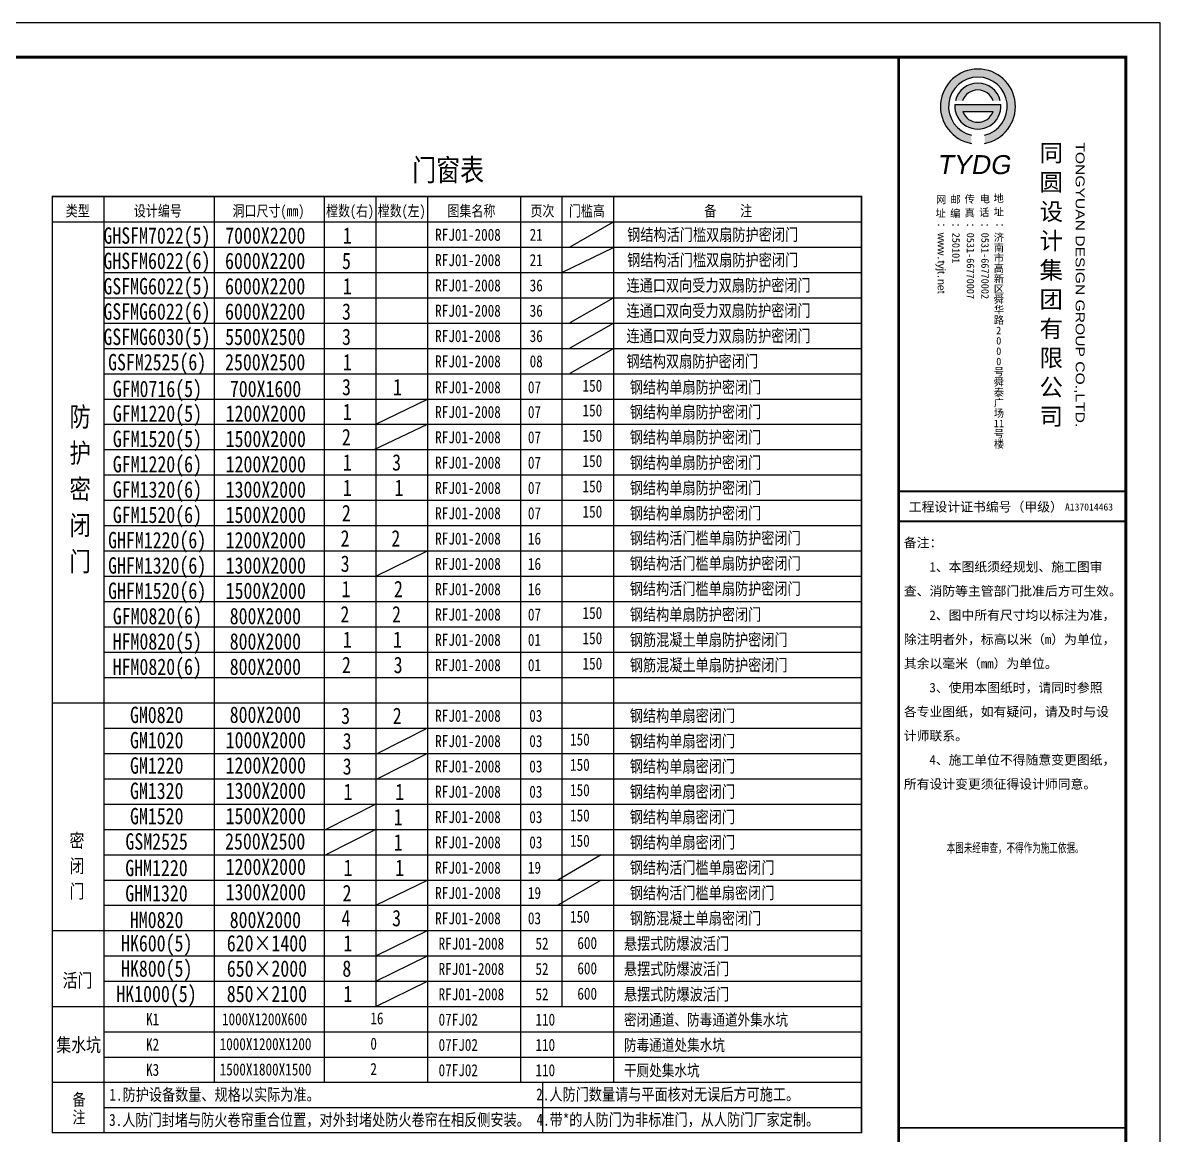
# Model space of a CAD drawing. Extents: x -473190 to 2138458, y -81875 to 2633646.
# Drawn here: x -282796 to -249762, y 161289 to 193588 of the extents above; entities that cross this region are included whole.
import ezdxf

# ---------------------------------------------------------------- set-up
doc = ezdxf.new("R2010")
doc.units = 0
doc.header["$LTSCALE"] = 1000
for name, color, linetype in [('ECA_TK', 7, 'Continuous'), ('PUB_TAB', 7, 'Continuous'), ('RF-KD', 163, 'Continuous'), ('tk', 7, 'Continuous'), ('TXT1', 3, 'Continuous')]:
    doc.layers.add(name, color=color, linetype=linetype)
doc.styles.add('CCDI_T0G_01', font='arial.ttf')
doc.styles.add('SUNTXT', font='', dxfattribs={"height": 2.5})
doc.styles.add('tyad', font='swissk.ttf', dxfattribs={"height": 2.5})
doc.styles.add('TYDG_01', font='', dxfattribs={"width": 0.8})
doc.styles.add('黑体', font='simhei.ttf', dxfattribs={"width": 0.65})
doc.styles.get('SUNTXT').set_extended_font_data('SimSun')
doc.styles.get('TYDG_01').set_extended_font_data('SimSun')

# ---------------------------------------------------------------- blocks, each defined once
blk = doc.blocks.new('10B_A1E图框')
h = blk.add_hatch(color=256)
h.paths.add_polyline_path([(786.16, 558.97), (786.16, 561.39, -8.823966), (789.97, 561.39), (789.97, 558.98, 11.333343)])
h.paths.add_polyline_path([(781.52, 571.34), (783.6, 571.34, -0.711417), (792.46, 571.34), (794.54, 571.34, 0.79114)], flags=17)
h.paths.add_polyline_path([(781.36, 570.26, 1.071858), (794.7, 570.26)], flags=17)
h.paths.add_polyline_path([(792.44, 568.2, -0.701619), (783.62, 568.2)], flags=16)
for p, q in [((765, 184), (765, 584)), ((765, 184), (765, 584)), ((765, 184), (765, 584)), ((781.36, 570.26), (794.7, 570.26)), ((783.62, 568.2), (792.44, 568.2))]:
    blk.add_line(p, q)
at = {"const_width": 0.5}
blk.add_lwpolyline([(831, 457.96), (765, 457.96)], dxfattribs=at)
blk.add_lwpolyline([(831, 457.96), (765, 457.96)], dxfattribs=at)
for centre, radius, start, end in [((788.05, 569.69), 10.88, 280.1324, 259.9627), ((788.05, 569.69), 8.52, 282.9926, 257.1302), ((788.03, 569.8), 6.69, 13.3022, 166.6978), ((788.03, 569.8), 4.69, 19.1426, 160.8574), ((788.03, 569.8), 6.69, 176.0272, 3.9728), ((788.03, 569.8), 4.69, 199.8915, 340.1085)]:
    blk.add_arc(centre, radius, start, end)
at = {"layer": 'ECA_TK'}
blk.add_lwpolyline([(0, 0), (841, 0), (841, 594), (0, 594)], close=True, dxfattribs=at)
at = {"layer": 'ECA_TK', "const_width": 0.8}
blk.add_lwpolyline([(831, 10), (831, 584), (18, 584), (18, 10)], close=True, dxfattribs=at)
at = {"layer": 'ECA_TK'}
for points, const_width in [([(765, 10), (765, 584)], 0.8), ([(765, 457.96), (831, 457.96)], 0.5), ([(765, 449.25), (831, 449.25)], 0.5), ([(765, 273.16), (831, 273.16)], 0.5)]:
    blk.add_lwpolyline(points, dxfattribs=dict(at, const_width=const_width))
for s, height, style, p in [('同', 5, '黑体', (805.94, 553.7)), ('圆', 5, '黑体', (805.94, 545.2)), ('网', 2.18, 'SUNTXT', (775.88, 541.55)), ('邮', 2.18, 'SUNTXT', (780.08, 541.58)), ('传', 2.18, 'SUNTXT', (784.17, 541.71)), ('电', 2.18, 'SUNTXT', (788.57, 541.81)), ('地', 2.18, 'SUNTXT', (792.61, 541.93)), ('设', 5, '黑体', (805.94, 536.7)), ('址', 2.18, 'SUNTXT', (775.74, 537.6)), ('编', 2.18, 'SUNTXT', (779.97, 537.57)), ('真', 2.18, 'SUNTXT', (784.17, 537.71)), ('话', 2.18, 'SUNTXT', (788.39, 537.86)), ('址', 2.18, 'SUNTXT', (792.62, 537.99)), ('济', 2.18, 'SUNTXT', (792.67, 530.58)), ('计', 5, '黑体', (805.94, 528.2)), ('南', 2.18, 'SUNTXT', (792.67, 527.58)), ('市', 2.18, 'SUNTXT', (792.67, 524.58)), ('集', 5, '黑体', (805.94, 519.7)), ('高', 2.18, 'SUNTXT', (792.67, 521.58)), ('新', 2.18, 'SUNTXT', (792.67, 518.58)), ('区', 2.18, 'SUNTXT', (792.67, 515.58)), ('团', 5, '黑体', (805.94, 511.2)), ('舜', 2.18, 'SUNTXT', (792.67, 512.58)), ('华', 2.18, 'SUNTXT', (792.67, 509.58)), ('路', 2.18, 'SUNTXT', (792.67, 506.58)), ('2', 2.18, 'SUNTXT', (793.36, 503.58)), ('有', 5, '黑体', (805.94, 502.7)), ('0', 2.18, 'SUNTXT', (793.36, 500.58)), ('0', 2.18, 'SUNTXT', (793.36, 497.58)), ('限', 5, '黑体', (805.94, 494.2)), ('0', 2.18, 'SUNTXT', (793.36, 494.58)), ('号', 2.18, 'SUNTXT', (792.67, 491.58)), ('舜', 2.18, 'SUNTXT', (792.67, 488.58)), ('公', 5, '黑体', (805.94, 485.7)), ('泰', 2.18, 'SUNTXT', (792.67, 485.58)), ('广', 2.18, 'SUNTXT', (792.67, 482.58)), ('司', 5, '黑体', (805.94, 477.2)), ('场', 2.18, 'SUNTXT', (792.67, 479.58)), ('号', 2.18, 'SUNTXT', (792.67, 473.58)), ('11', 2.18, 'SUNTXT', (792.67, 476.58)), ('楼', 2.18, 'SUNTXT', (792.69, 470.58))]:
    blk.add_text(s, height=height, dxfattribs=dict(style=style)).set_placement(p)
at = {"style": 'CCDI_T0G_01', "width": 1.25}
blk.add_text('TONGYUAN DESIGN GROUP CO.,LTD.', height=2.6, rotation=270, dxfattribs=at).set_placement((816.42, 559.28))
at = {"style": 'tyad', "oblique": 10}
blk.add_text('TYDG', height=5.5, dxfattribs=at).set_placement((776.12, 550.06))
at = {"char_height": 2.18, "width": 39.1789, "attachment_point": 1, "rotation": 270, "style": 'SUNTXT'}
for s, insert in [('：{\\fArial|b0|i0|c134|p32;www}.{\\fArial|b0|i0|c134|p32;tyjt}.{\\fArial|b0|i0|c134|p32;net\\fArial|b0|i0|c0|p32;}', (778.56, 536.02)), ('：250101', (782.78, 536.02)), ('：0531-66770007', (787, 536.02)), ('：0531-66770002', (791.22, 536.02)), ('：', (795.56, 536.02))]:
    blk.add_mtext(s, dxfattribs=dict(at, insert=insert))
at = {"layer": 'ECA_TK', "linetype": 'Continuous', "style": 'SUNTXT'}
for s, height, p in [('工程设计证书编号（甲级）', 2.7342, (767.97, 452.09)), ('A137014463', 2.051, (813.34, 452.39))]:
    blk.add_text(s, height=height, dxfattribs=at).set_placement(p)
at = {"layer": 'ECA_TK', "style": 'SUNTXT'}
for s, p in [('备注：', (766.54, 441.68)), ('    1、本图纸须经规划、施工图审', (766.54, 434.68)), ('查、消防等主管部门批准后方可生效。', (766.54, 427.66)), ('    2、图中所有尺寸均以标注为准，', (766.54, 420.65)), ('除注明者外，标高以米（m）为单位，', (766.54, 413.62)), ('其余以毫米（mm）为单位。', (766.54, 406.61)), ('    3、使用本图纸时，请同时参照', (766.54, 399.6)), ('各专业图纸，如有疑问，请及时与设', (766.54, 392.61)), ('计师联系。', (766.54, 385.63)), ('    4、施工单位不得随意变更图纸，', (766.54, 378.63)), ('所有设计变更须征得设计师同意。', (766.54, 371.62))]:
    blk.add_text(s, height=2.73, dxfattribs=at).set_placement(p)
blk = doc.blocks.new('A$C732B1553')
at = {"layer": 'TXT1', "color": 62, "style": 'TYDG_01', "width": 0.8}
blk.add_text('钢结构活门槛双扇防护密闭门', height=350, rotation=0.0334, dxfattribs=at).set_placement((758, -551))

msp = doc.modelspace()

# ---------------------------------------------------------------- linework, layer by layer
for points in [[(-272537.6, 181929.1), (-271037.3, 182664.1)], [(-272537.6, 177519.1), (-271037.3, 178254.1)], [(-272537.6, 167964.1), (-271037.3, 168699.1)]]:
    msp.add_lwpolyline(points)
at = {"ltscale": 1000}
msp.add_lwpolyline([(-272586.6, 181194.1), (-271037.3, 181929.1)], dxfattribs=at)
at = {"layer": 'PUB_TAB'}
for p, q in [((-271037.3, 173109.1), (-272492.5, 172374.1)), ((-271037.3, 172374.1), (-272492.5, 171639.1)), ((-272537.6, 170904.1), (-273992.8, 170169.1)), ((-272537.6, 170169.1), (-273992.8, 169434.1))]:
    msp.add_line(p, q, dxfattribs=at)
at = {"layer": 'TXT1', "color": 62}
for p, q in [((-266897.3, 187085.6), (-265637.3, 187809.1)), ((-267137.3, 186339.1), (-265637.3, 187062.6)), ((-266897.3, 184880.6), (-265637.3, 185604.1)), ((-266897.3, 184145.6), (-265637.3, 184869.1)), ((-266897.3, 183410.6), (-265637.3, 184134.1)), ((-266000.3, 169434.1), (-267260.3, 168699.1)), ((-266000.3, 168699.1), (-267260.3, 167964.1)), ((-272537.6, 166494.1), (-271037.5, 167229.1)), ((-272537.6, 165759.1), (-271037.5, 166494.1)), ((-272537.6, 165024.1), (-271037.5, 165759.1))]:
    msp.add_line(p, q, dxfattribs=at)
at = {"layer": 'TXT1', "color": 62, "const_width": 45.9}
msp.add_lwpolyline([(-281937.8, 161364.1), (-258438.3, 161364.1), (-258438.3, 188544.1), (-281937.8, 188544.1)], close=True, dxfattribs=at)
at = {"layer": 'TXT1', "color": 62}
for points in [[(-280437.8, 188544.1), (-280437.8, 161364.1)], [(-277237.8, 188544.1), (-277237.8, 162833.9)], [(-274037.8, 188544.1), (-274037.8, 162833.9)], [(-272537.6, 188544.1), (-272537.6, 165024.1)], [(-271037.3, 188544.1), (-271037.3, 162834.1)], [(-268337.3, 188544.1), (-268337.3, 162834.1)], [(-267137.3, 188544.1), (-267137.3, 165024.1)], [(-265637.3, 188544.1), (-265637.3, 162833.9)], [(-281937.8, 187809.1), (-258438.3, 187809.1)], [(-281937.8, 187809.1), (-258438.3, 187809.1)], [(-280437.8, 187074.1), (-258438.3, 187074.1)], [(-280437.8, 186339.1), (-258438.3, 186339.1)], [(-280437.8, 186339.1), (-258438.3, 186339.1)], [(-280437.8, 185604.1), (-258438.3, 185604.1)], [(-280437.8, 184869.1), (-258438.3, 184869.1)], [(-280437.8, 184134.1), (-258438.3, 184134.1)], [(-280437.8, 183399.1), (-258438.3, 183399.1)], [(-280437.8, 182664.1), (-258438.3, 182664.1)], [(-280437.8, 181929.1), (-258438.3, 181929.1)], [(-280437.8, 181194.1), (-258438.3, 181194.1)], [(-280437.8, 180459.1), (-258438.3, 180459.1)], [(-280437.8, 179724.1), (-258438.3, 179724.1)], [(-280437.8, 178989.1), (-258438.3, 178989.1)], [(-280437.8, 178254.1), (-258438.3, 178254.1)], [(-280437.8, 177519.1), (-258438.3, 177519.1)], [(-280437.8, 176784.1), (-258438.3, 176784.1)], [(-280437.8, 176049.1), (-258438.3, 176049.1)], [(-280437.8, 175314.1), (-258438.3, 175314.1)], [(-280437.8, 174579.1), (-258438.3, 174579.1)], [(-281937.8, 173844.1), (-258438.3, 173844.1)], [(-280437.8, 173844.1), (-258438.3, 173844.1)], [(-280437.8, 173109.1), (-258438.3, 173109.1)], [(-280437.8, 173109.1), (-258438.3, 173109.1)], [(-280437.8, 172374.1), (-258438.3, 172374.1)], [(-280437.8, 172374.1), (-258438.3, 172374.1)], [(-280437.8, 171639.1), (-258438.3, 171639.1)], [(-280437.8, 170904.1), (-258438.3, 170904.1)], [(-280437.8, 170169.1), (-258438.3, 170169.1)], [(-280437.8, 169434.1), (-258438.3, 169434.1)], [(-280437.8, 168699.1), (-258438.3, 168699.1)], [(-280437.8, 167964.1), (-258438.3, 167964.1)], [(-281937.8, 167229.1), (-258438.3, 167229.1)], [(-280437.8, 167229.1), (-258438.3, 167229.1)], [(-280437.8, 166494.1), (-258438.3, 166494.1)], [(-280437.8, 165759.1), (-258438.3, 165759.1)], [(-281937.8, 165024.1), (-258438.3, 165024.1)], [(-281937.8, 165024.1), (-258438.3, 165024.1)], [(-281937.8, 165024.1), (-258438.3, 165024.1)], [(-280437.8, 164289.1), (-258438.3, 164289.1)], [(-280437.8, 163554.1), (-258438.3, 163554.1)], [(-281937.8, 162834.1), (-258438.3, 162834.1)], [(-267702.2, 162834.1), (-267702.2, 161364.1)], [(-280437.8, 162099.1), (-258438.3, 162099.1)]]:
    msp.add_lwpolyline(points, dxfattribs=at)

# ---------------------------------------------------------------- block references
at = {"layer": 'RF-KD'}
for p in [(-266000.3, 187809.1), (-266000.3, 187074.1)]:
    msp.add_blockref('A$C732B1553', p, dxfattribs=at)
at = {"layer": 'tk', "linetype": 'ByBlock', "xscale": 100, "yscale": 100, "zscale": 100}
msp.add_blockref('10B_A1E图框', (-333861.7, 134187.8), dxfattribs=at)

# ---------------------------------------------------------------- texts
at = {"layer": 'PUB_TAB', "style": 'TYDG_01', "width": 0.8}
for s, height, p in [('GHSFM7022(5)', 475.823, (-280452.8, 187171.8)), ('7000X2200', 475.82, (-276916.9, 187171.8)), ('1', 475.8, (-273498.7, 187171.8)), ('GHSFM6022(6)', 475.823, (-280452.8, 186436.8)), ('6000X2200', 475.82, (-276921.2, 186436.8)), ('5', 475.8, (-273524.2, 186436.8)), ('GSFMG6022(5)', 475.823, (-280452.8, 185701.8)), ('6000X2200', 475.82, (-276921.2, 185701.8)), ('1', 475.8, (-273498.7, 185701.8)), ('GSFMG6022(6)', 475.823, (-280452.8, 184966.8)), ('6000X2200', 475.82, (-276921.2, 184966.8)), ('3', 475.8, (-273524.2, 184966.8)), ('GSFMG6030(5)', 475.823, (-280452.8, 184231.8)), ('5500X2500', 475.82, (-276918, 184231.8)), ('3', 475.8, (-273524.2, 184231.8)), ('GSFM2525(6)', 475.823, (-280316.7, 183496.8)), ('2500X2500', 475.82, (-276920.1, 183496.8)), ('1', 475.8, (-273498.7, 183496.8)), ('GFM0716(5)', 475.82, (-280180.6, 182721.7)), ('700X1600', 475.82, (-276780.8, 182721.7)), ('3', 475.8, (-273524.2, 182773.3)), ('1', 475.8, (-272043.5, 182773.3)), ('GFM1220(5)', 475.82, (-280180.6, 182004.2)), ('1200X2000', 475.82, (-276903.1, 182004.2)), ('1', 475.8, (-273498.7, 182055.8)), ('GFM1520(5)', 475.82, (-280180.6, 181269.2)), ('1500X2000', 475.82, (-276903.1, 181269.2)), ('2', 475.8, (-273526.3, 181320.8)), ('GFM1220(6)', 475.82, (-280180.6, 180534.2)), ('1', 475.8, (-273498.7, 180585.8)), ('3', 475.8, (-272069, 180585.8)), ('1200X2000', 475.82, (-276903.1, 180534.2)), ('GFM1320(6)', 475.82, (-280180.6, 179799.2)), ('1300X2000', 475.82, (-276903.1, 179799.2)), ('1', 475.8, (-273498.7, 179850.8)), ('1', 475.8, (-271998.5, 179850.8)), ('GFM1520(6)', 475.82, (-280180.6, 179064.2)), ('1500X2000', 475.82, (-276903.1, 179064.2)), ('2', 475.8, (-273526.3, 179115.8)), ('GHFM1220(6)', 475.823, (-280316.7, 178329.2)), ('1200X2000', 475.82, (-276903.1, 178329.2)), ('2', 475.8, (-273564.2, 178380.8)), ('2', 475.8, (-272091.4, 178380.8)), ('GHFM1320(6)', 475.823, (-280316.7, 177594.2)), ('1300X2000', 475.82, (-276903.1, 177594.2)), ('3', 475.8, (-273562, 177645.8)), ('GHFM1520(6)', 475.823, (-280316.7, 176859.2)), ('1500X2000', 475.82, (-276903.1, 176859.2)), ('1', 475.8, (-273536.5, 176910.8)), ('2', 475.8, (-272014.9, 176910.8)), ('GFM0820(6)', 475.82, (-280180.6, 176124.2)), ('800X2000', 475.82, (-276786.1, 176124.2)), ('2', 475.8, (-273571.3, 176175.8)), ('2', 475.8, (-272071.1, 176175.8)), ('HFM0820(5)', 475.82, (-280183.8, 175389.2)), ('800X2000', 475.82, (-276786.1, 175389.2)), ('1', 475.8, (-273498.7, 175440.8)), ('1', 475.8, (-272043.5, 175440.8)), ('HFM0820(6)', 475.82, (-280183.8, 174654.2)), ('800X2000', 475.82, (-276786.1, 174654.2)), ('2', 475.8, (-273526.3, 174705.8)), ('3', 475.8, (-272024, 174705.8)), ('GM0820', 475.82, (-279681.9, 173256)), ('800X2000', 475.82, (-276786.1, 173259.8)), ('3', 475.8, (-273549.2, 173228.6)), ('2', 475.8, (-272051.1, 173228.6)), ('GM1020', 475.82, (-279681.9, 172521)), ('1000X2000', 475.82, (-276903.1, 172524.8)), ('3', 475.8, (-273504.2, 172493.6)), ('GM1220', 475.82, (-279681.9, 171786)), ('1200X2000', 475.82, (-276903.1, 171789.8)), ('3', 475.8, (-273504.2, 171758.6)), ('GM1320', 475.82, (-279681.9, 171051)), ('1300X2000', 475.82, (-276903.1, 171054.8)), ('1', 475.8, (-273478.6, 171023.6)), ('1', 475.8, (-271978.3, 171023.6)), ('GM1520', 475.82, (-279681.9, 170316)), ('1500X2000', 475.82, (-276903.1, 170319.8)), ('1', 475.8, (-272023.5, 170288.6)), ('GSM2525', 475.82, (-279814.9, 169581)), ('2500X2500', 475.82, (-276920.1, 169584.8)), ('1', 475.8, (-272023.5, 169553.6)), ('GHM1220', 475.82, (-279818, 168811)), ('1200X2000', 475.82, (-276903.1, 168846)), ('1', 475.8, (-273478.6, 168818.6)), ('1', 475.8, (-271978.5, 168818.6)), ('GHM1320', 475.82, (-279818, 168076)), ('1300X2000', 475.82, (-276903.1, 168111)), ('2', 475.8, (-273506.3, 168083.6)), ('4', 475.8, (-273538, 167355.8)), ('3', 475.8, (-272069, 167355.8)), ('HM0820', 475.82, (-279685.1, 167304.2)), ('800X2000', 475.82, (-276786.1, 167304.2)), ('HK600(5)', 475.82, (-279941.6, 166625.2)), ('620×1400', 475.82, (-276869.2, 166625.2)), ('1', 475.8, (-273483.4, 166625.2)), ('HK800(5)', 475.82, (-279941.6, 165890.2)), ('650×2000', 475.82, (-276869.2, 165890.2)), ('8', 475.8, (-273514.3, 165890.2)), ('HK1000(5)', 475.82, (-280077.7, 165155.2)), ('850×2100', 475.82, (-276870.3, 165155.2)), ('1', 475.8, (-273483.4, 165155.2))]:
    msp.add_text(s, height=height, dxfattribs=at).set_placement(p)
at = {"layer": 'tk', "insert": (-253976.9, 169615), "char_height": 273, "width": 6430.282, "attachment_point": 5, "style": '黑体'}
msp.add_mtext('本图未经审查，不得作为施工依据。', dxfattribs=at)
at = {"layer": 'TXT1', "style": 'TYDG_01', "width": 0.8}
for s, height, p in [('门窗表', 637.97, (-271487, 188994.6)), ('类型', 318.99, (-281546.6, 187966.6)), ('设计编号', 318.99, (-279567.9, 187966.6)), ('洞口尺寸(mm)', 318.99, (-276704.2, 187966.6)), ('樘数(右)', 318.99, (-273987.8, 187966.6)), ('樘数(左)', 318.99, (-272487.6, 187966.6)), ('图集名称', 318.99, (-270462.2, 187966.6)), ('页次', 318.99, (-268051.8, 187966.6)), ('门槛高', 318.99, (-266937.3, 187966.6)), ('备    注', 318.99, (-263002.8, 187966.6)), ('防', 566.5, (-281437.8, 181864.1)), ('护', 566.5, (-281437.8, 180814.1)), ('密', 566.5, (-281437.8, 179764.1)), ('闭', 566.5, (-281437.8, 178714.1)), ('门', 566.5, (-281437.8, 177664.1)), ('密', 396.5, (-281437.8, 169644.1)), ('闭', 396.5, (-281437.8, 168909.1)), ('门', 396.5, (-281437.8, 168174.1)), ('RFJ01-2008', 350, (-270719.5, 166677.8)), ('52', 350, (-267906.8, 166677.8)), ('600', 350, (-266689, 166695.2)), ('悬摆式防爆波活门', 350, (-265337.3, 166677.8)), ('RFJ01-2008', 350, (-270719.5, 165942.8)), ('52', 350, (-267906.8, 165942.8)), ('600', 350, (-266689, 165960.2)), ('悬摆式防爆波活门', 350, (-265337.3, 165942.8)), ('活门', 396.52, (-281637.8, 165584.1)), ('RFJ01-2008', 350, (-270719.5, 165207.8)), ('52', 350, (-267906.8, 165207.8)), ('600', 350, (-266689, 165225.2)), ('悬摆式防爆波活门', 350, (-265337.3, 165207.8)), ('16', 350, (-272700.7, 164507.6)), ('K1', 350, (-279215.2, 164483.3)), ('1000X1200X600', 350, (-277009.8, 164483.3)), ('07FJ02', 350, (-270719.5, 164472.8)), ('110', 350, (-267906.8, 164472.8)), ('集水坑', 396.52, (-281821.6, 163714.1)), ('K2', 350, (-279215.2, 163748.3)), ('1000X1200X1200', 350, (-277078.2, 163760.1)), ('0', 350, (-272700.7, 163772.6)), ('07FJ02', 350, (-270719.5, 163737.8)), ('110', 350, (-267906.8, 163737.8)), ('K3', 350, (-279215.2, 163013.3)), ('1500X1800X1500', 350, (-277078.2, 163025.1)), ('2', 350, (-272700.7, 163037.6)), ('07FJ02', 350, (-270719.5, 163002.8)), ('110', 350, (-267906.8, 163002.8))]:
    msp.add_text(s, height=height, dxfattribs=at).set_placement(p)
at = {"layer": 'TXT1', "color": 62, "style": 'TYDG_01', "width": 0.8}
for p in [(-270817.5, 187257.8), (-270817.5, 186522.8), (-270817.5, 185787.8), (-270817.5, 185052.8), (-270817.5, 184317.8), (-270817.5, 183582.8), (-270817.5, 182830.3), (-270817.5, 182112.8), (-270817.5, 181377.8), (-270817.5, 180642.8), (-270817.5, 179907.8), (-270817.5, 179172.8), (-270817.5, 178437.8), (-270817.5, 177702.8), (-270817.5, 176967.8), (-270817.5, 176232.8), (-270817.5, 175497.8), (-270817.5, 174762.8), (-270817.5, 173292.8), (-270817.5, 172557.8), (-270817.5, 171822.8), (-270817.5, 171087.8), (-270817.5, 170352.8), (-270817.5, 169617.8), (-270817.5, 168882.8), (-270817.5, 168147.8), (-270817.5, 167412.8)]:
    msp.add_text('RFJ01-2008', height=350, dxfattribs=at).set_placement(p)
for s, p in [('21', (-268074.7, 187257.8)), ('21', (-268074.7, 186522.8)), ('36', (-268074.7, 185787.8)), ('连通口双向受力双扇防护密闭门', (-265261.8, 185787.8)), ('36', (-268074.7, 185052.8)), ('连通口双向受力双扇防护密闭门', (-265261.8, 185052.8)), ('36', (-268074.7, 184317.8)), ('连通口双向受力双扇防护密闭门', (-265261.8, 184317.8)), ('08', (-268074.7, 183582.8)), ('钢结构双扇防护密闭门', (-265261.8, 183582.8)), ('07', (-268125.5, 182830.3)), ('150', (-266538.5, 182876.3)), ('钢结构单扇防护密闭门', (-265166.6, 182830.3)), ('07', (-268125.5, 182112.8)), ('150', (-266538.5, 182158.8)), ('钢结构单扇防护密闭门', (-265166.6, 182112.8)), ('07', (-268125.5, 181377.8)), ('150', (-266538.5, 181423.8)), ('钢结构单扇防护密闭门', (-265166.6, 181377.8)), ('150', (-266538.5, 180688.8)), ('钢结构单扇防护密闭门', (-265166.6, 180642.8)), ('07', (-268125.5, 180642.8)), ('07', (-268125.5, 179907.8)), ('150', (-266538.5, 179953.8)), ('钢结构单扇防护密闭门', (-265166.6, 179907.8)), ('07', (-268125.5, 179172.8)), ('150', (-266538.5, 179218.8)), ('钢结构单扇防护密闭门', (-265166.6, 179172.8)), ('16', (-268125.5, 178437.8)), ('16', (-268125.5, 177702.8)), ('16', (-268125.5, 176967.8)), ('07', (-268125.5, 176232.8)), ('150', (-266538.5, 176278.8)), ('钢结构单扇防护密闭门', (-265166.6, 176232.8)), ('01', (-268125.5, 175497.8)), ('150', (-266538.5, 175543.8)), ('钢筋混凝土单扇防护密闭门', (-265166.6, 175497.8)), ('01', (-268125.5, 174762.8)), ('150', (-266538.5, 174808.8)), ('钢筋混凝土单扇防护密闭门', (-265166.6, 174762.8)), ('03', (-268085.8, 173292.8)), ('钢结构单扇密闭门', (-265166.6, 173292.8)), ('03', (-268085.8, 172557.8)), ('150', (-266901.5, 172603.8)), ('钢结构单扇密闭门', (-265166.6, 172557.8)), ('03', (-268085.8, 171822.8)), ('150', (-266901.5, 171868.8)), ('钢结构单扇密闭门', (-265166.6, 171822.8)), ('150', (-266901.5, 171133.8)), ('钢结构单扇密闭门', (-265166.6, 171087.8)), ('03', (-268085.8, 171087.8)), ('03', (-268085.8, 170352.8)), ('150', (-266901.5, 170398.8)), ('钢结构单扇密闭门', (-265166.6, 170352.8)), ('03', (-268085.8, 169617.8)), ('150', (-266901.5, 169663.8)), ('钢结构单扇密闭门', (-265166.6, 169617.8)), ('19', (-268125.5, 168882.8)), ('19', (-268125.5, 168147.8)), ('钢筋混凝土单扇密闭门', (-265166.6, 167412.8)), ('03', (-268125.5, 167412.8)), ('150', (-266901.5, 167458.8))]:
    msp.add_text(s, height=350, rotation=0.0334, dxfattribs=at).set_placement(p)
at = {"layer": 'TXT1', "color": 1, "style": 'TYDG_01', "width": 0.8}
for s, p in [('钢结构活门槛单扇防护密闭门', (-265166.6, 178449.3)), ('钢结构活门槛单扇防护密闭门', (-265166.6, 177714.3)), ('钢结构活门槛单扇防护密闭门', (-265166.6, 176979.3)), ('钢结构活门槛单扇密闭门', (-265166.6, 168882.8)), ('钢结构活门槛单扇密闭门', (-265166.6, 168147.8))]:
    msp.add_text(s, height=350, rotation=0.0334, dxfattribs=at).set_placement(p)
at = {"layer": 'TXT1', "style": 'TYDG_01', "width": 0.8}
for s, height, p in [('密闭通道、防毒通道外集水坑', 336, (-265337.3, 164472.2)), ('防毒通道处集水坑', 336, (-265337.3, 163737.2)), ('干厕处集水坑', 336, (-265337.3, 163002.2)), ('备', 350, (-281351.9, 162151.6)), ('1.防护设备数量、规格以实际为准。                                 2.人防门数量请与平面核对无误后方可施工。', 350, (-280279.4, 162293.3)), ('注', 350, (-281351.9, 161637.1)), ('3.人防门封堵与防火卷帘重合位置，对外封堵处防火卷帘在相反侧安装。 4.带*的人防门为非标准门，从人防门厂家定制。', 350, (-280287.8, 161558.3))]:
    msp.add_text(s, height=height, rotation=0.0334, dxfattribs=at).set_placement(p)

doc.saveas('drawing.dxf')
